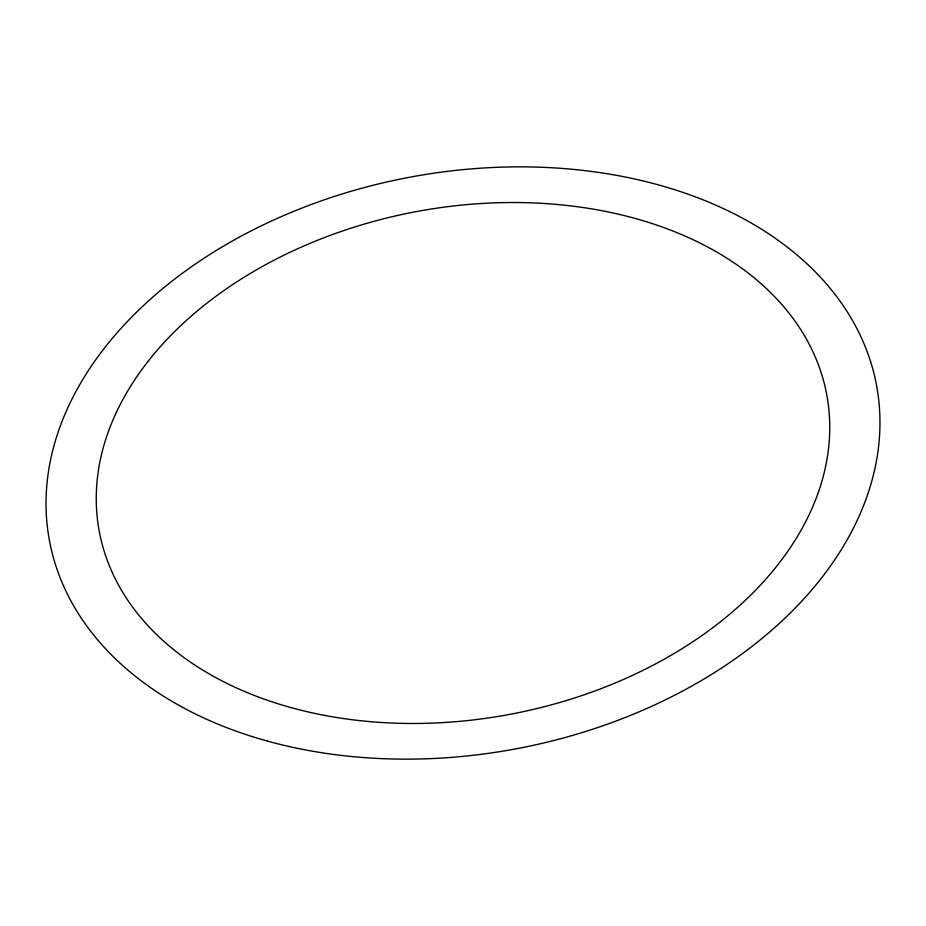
<?xml version="1.0" encoding="UTF-8"?>
<svg xmlns="http://www.w3.org/2000/svg" width="926" height="926" viewBox="0 0 926 926"><rect width="100%" height="100%" fill="white"/><g stroke="black" fill="none" stroke-linecap="round" stroke-linejoin="round"><path stroke-width="1.39" d="M267.487 741.101A420.774 290.706 -10.7 0 0 879.7 412.105A420.774 290.706 -10.7 0 0 241.813 235.794A420.774 290.706 -10.7 0 0 267.487 741.101M291.03 707.603A370.099 255.692 -10.7 0 0 829.522 418.239A370.099 255.692 -10.7 0 0 268.447 263.158A370.099 255.692 -10.7 0 0 291.03 707.603"/></g></svg>
